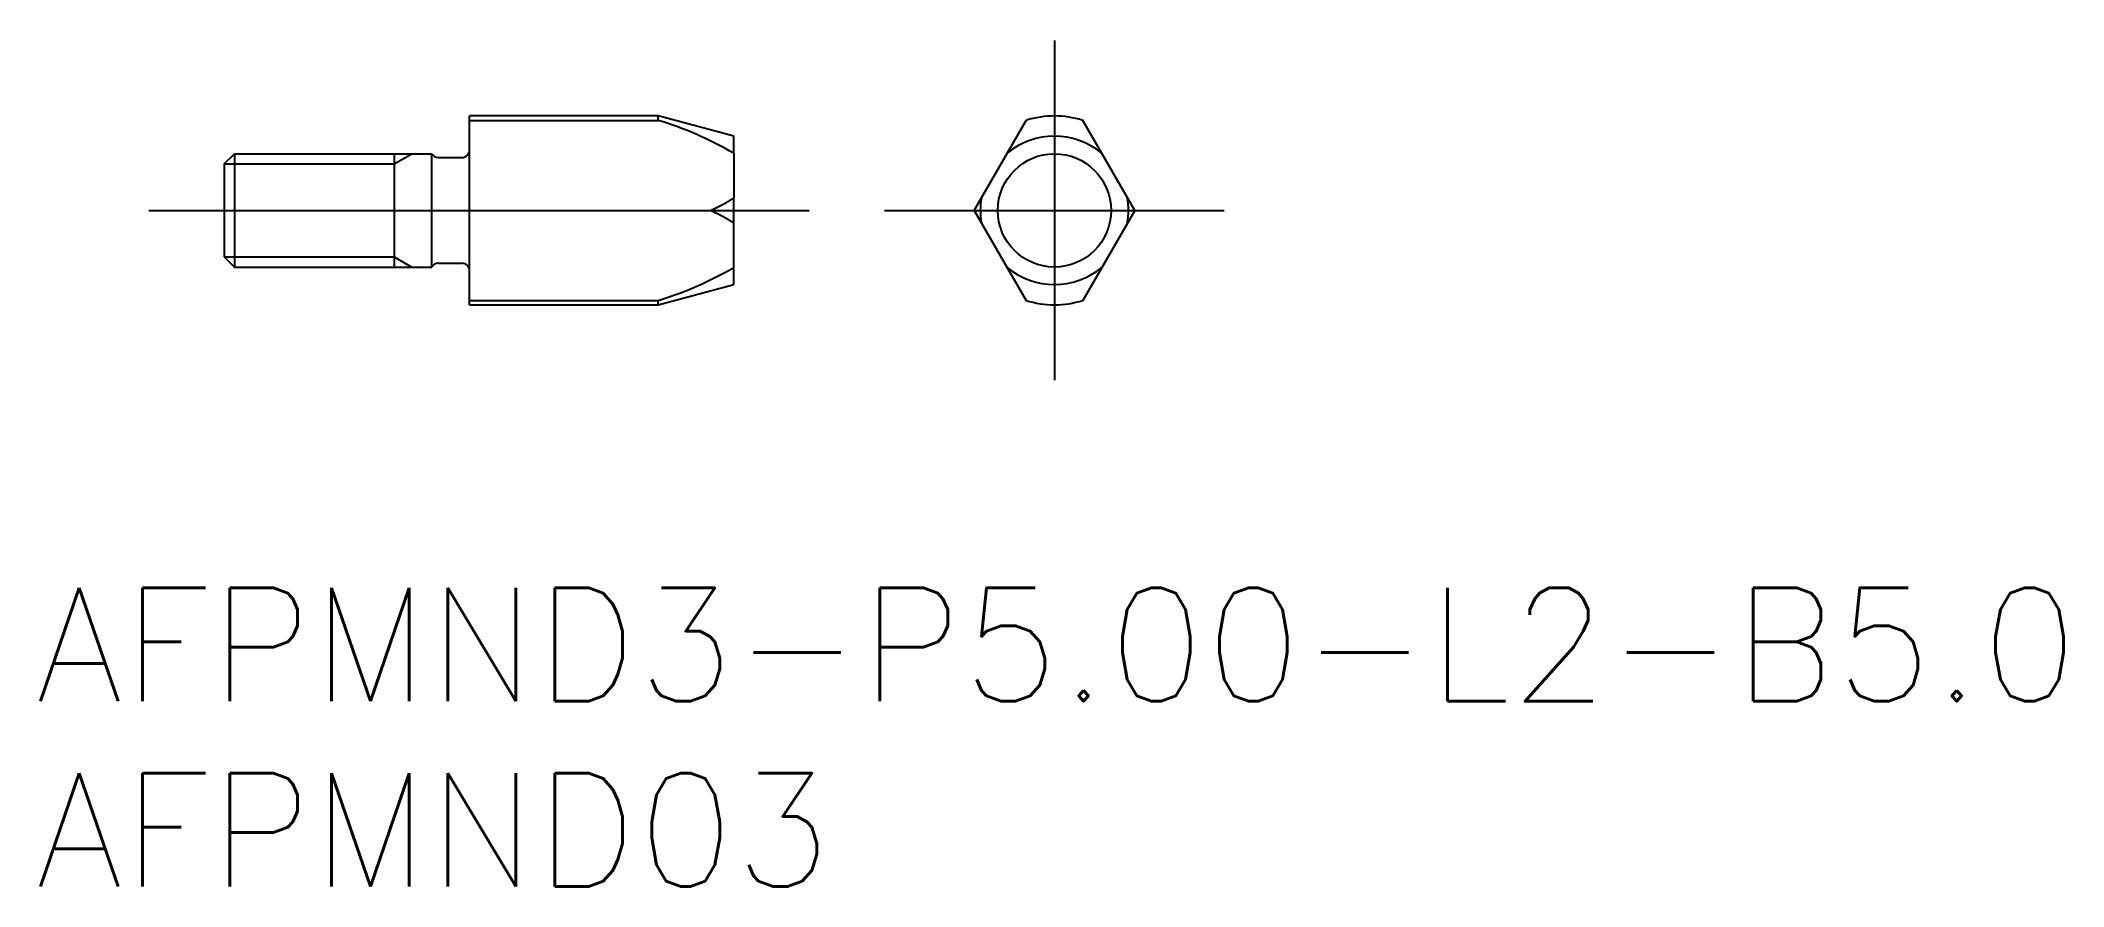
# Model space of a CAD drawing. Extents: x -26.9 to 26.7, y -17.9 to 4.5.
import ezdxf

# ---------------------------------------------------------------- set-up
doc = ezdxf.new("R2010")
doc.units = 0
doc.linetypes.add('CENTER', pattern=[50.8, 31.75, -6.35, 6.35, -6.35])
doc.linetypes.add('DASHED', pattern=[19.05, 12.7, -6.35])
doc.layers.get('0').update_dxf_attribs({"linetype": 'CONTINUOUS'})
doc.layers.add('CENTER', color=1, linetype='CONTINUOUS')
doc.styles.get("Standard").update_dxf_attribs({"font": 'txt.shx', "height": 3, "bigfont": 'bigfont.shx'})

msp = doc.modelspace()

# ---------------------------------------------------------------- linework, layer by layer
at = {"color": 7, "linetype": 'CONTINUOUS'}
for p, q in [((-10.5, 2.5), (-15.5, 2.5)), ((-15.5, -2.5), (-15.5, 2.5)), ((-15.5, 2.385), (-10.5, 2.385)), ((-10.5, 2.385), (-10.5, 2.5)), ((-8.5, 1.964), (-10.5, 2.5)), ((-2.127, 0), (-0.75, 2.385)), ((2.127, 0), (0.75, 2.385)), ((-8.5, 1.511), (-8.5, 1.964)), ((-22, 1.23), (-21.73, 1.5)), ((-22, 1.23), (-22, -1.23)), ((-21.73, 1.5), (-16.5, 1.5)), ((-21.73, 1.5), (-21.73, -1.5)), ((-17.5, 1.5), (-17.5, -1.5)), ((-16.5, -1.5), (-16.5, 1.5)), ((-16.327, 1.4), (-15.7, 1.4)), ((-8.5, 1.511), (-8.5, 0.33)), ((-15.5, 0), (-9.108, 0)), ((-8.5, -0.33), (-8.5, 0.33)), ((-2.127, 0), (-0.75, -2.385)), ((2.127, 0), (0.75, -2.385)), ((-8.5, -1.511), (-8.5, -0.33)), ((-22, -1.23), (-21.73, -1.5)), ((-21.73, -1.5), (-16.5, -1.5)), ((-16.327, -1.4), (-15.7, -1.4)), ((-8.5, -1.964), (-8.5, -1.511)), ((-10.5, -2.5), (-8.5, -1.964)), ((-15.5, -2.385), (-10.5, -2.385)), ((-15.5, -2.5), (-10.5, -2.5)), ((-10.5, -2.5), (-10.5, -2.385))]:
    msp.add_line(p, q, dxfattribs=at)
at = {"color": 3, "linetype": 'CONTINUOUS'}
for p, q in [((-22, 1.23), (-17.5, 1.23)), ((-17.5, 1.23), (-17.031, 1.5)), ((-22, -1.23), (-17.5, -1.23)), ((-17.5, -1.23), (-17.031, -1.5))]:
    msp.add_line(p, q, dxfattribs=at)
at = {"color": 7}
for points in [[(-9.108, 0, 0), (-9.103, 0.002, 0), (-9.098, 0.005, 0), (-9.093, 0.007, 0), (-9.088, 0.009, 0), (-9.083, 0.012, 0), (-9.078, 0.014, 0), (-9.073, 0.016, 0), (-9.068, 0.019, 0), (-9.063, 0.021, 0), (-9.058, 0.023, 0), (-9.053, 0.026, 0), (-9.048, 0.028, 0), (-9.043, 0.03, 0), (-9.038, 0.033, 0), (-9.033, 0.035, 0), (-9.028, 0.037, 0), (-9.023, 0.04, 0), (-9.018, 0.042, 0), (-9.013, 0.045, 0), (-9.008, 0.047, 0), (-9.003, 0.049, 0), (-8.998, 0.052, 0), (-8.993, 0.054, 0), (-8.988, 0.057, 0), (-8.983, 0.059, 0), (-8.978, 0.061, 0), (-8.973, 0.064, 0), (-8.969, 0.066, 0), (-8.964, 0.069, 0), (-8.959, 0.071, 0), (-8.954, 0.073, 0), (-8.949, 0.076, 0), (-8.944, 0.078, 0), (-8.939, 0.081, 0), (-8.934, 0.083, 0), (-8.929, 0.086, 0), (-8.924, 0.088, 0), (-8.919, 0.09, 0), (-8.914, 0.093, 0), (-8.91, 0.095, 0), (-8.905, 0.098, 0), (-8.9, 0.1, 0), (-8.895, 0.103, 0), (-8.89, 0.105, 0), (-8.885, 0.108, 0), (-8.88, 0.11, 0), (-8.875, 0.113, 0), (-8.87, 0.115, 0), (-8.866, 0.118, 0), (-8.861, 0.12, 0), (-8.856, 0.123, 0), (-8.851, 0.125, 0), (-8.846, 0.128, 0), (-8.841, 0.13, 0), (-8.836, 0.133, 0), (-8.832, 0.135, 0), (-8.827, 0.138, 0), (-8.822, 0.141, 0), (-8.817, 0.143, 0), (-8.812, 0.146, 0), (-8.807, 0.148, 0), (-8.803, 0.151, 0), (-8.798, 0.153, 0), (-8.793, 0.156, 0), (-8.788, 0.159, 0), (-8.783, 0.161, 0), (-8.779, 0.164, 0), (-8.774, 0.166, 0), (-8.769, 0.169, 0), (-8.764, 0.172, 0), (-8.759, 0.174, 0), (-8.755, 0.177, 0), (-8.75, 0.179, 0), (-8.745, 0.182, 0), (-8.74, 0.185, 0), (-8.736, 0.187, 0), (-8.731, 0.19, 0), (-8.726, 0.193, 0), (-8.721, 0.195, 0), (-8.717, 0.198, 0), (-8.712, 0.201, 0), (-8.707, 0.203, 0), (-8.702, 0.206, 0), (-8.698, 0.209, 0), (-8.693, 0.211, 0), (-8.688, 0.214, 0), (-8.684, 0.217, 0), (-8.679, 0.219, 0), (-8.674, 0.222, 0), (-8.669, 0.225, 0), (-8.665, 0.228, 0), (-8.66, 0.23, 0), (-8.655, 0.233, 0), (-8.651, 0.236, 0), (-8.646, 0.239, 0), (-8.641, 0.241, 0), (-8.637, 0.244, 0), (-8.632, 0.247, 0), (-8.627, 0.25, 0), (-8.623, 0.253, 0), (-8.618, 0.255, 0), (-8.614, 0.258, 0), (-8.609, 0.261, 0), (-8.604, 0.264, 0), (-8.6, 0.267, 0), (-8.595, 0.269, 0), (-8.591, 0.272, 0), (-8.586, 0.275, 0), (-8.581, 0.278, 0), (-8.577, 0.281, 0), (-8.572, 0.284, 0), (-8.568, 0.287, 0), (-8.563, 0.289, 0), (-8.559, 0.292, 0), (-8.554, 0.295, 0), (-8.549, 0.298, 0), (-8.545, 0.301, 0), (-8.54, 0.304, 0), (-8.536, 0.307, 0), (-8.531, 0.31, 0), (-8.527, 0.313, 0), (-8.522, 0.316, 0), (-8.518, 0.319, 0), (-8.513, 0.322, 0), (-8.509, 0.325, 0), (-8.504, 0.327, 0), (-8.5, 0.33, 0)], [(-9.108, 0, 0), (-9.103, -0.002, 0), (-9.098, -0.005, 0), (-9.093, -0.007, 0), (-9.088, -0.009, 0), (-9.083, -0.012, 0), (-9.078, -0.014, 0), (-9.073, -0.016, 0), (-9.068, -0.019, 0), (-9.063, -0.021, 0), (-9.058, -0.023, 0), (-9.053, -0.026, 0), (-9.048, -0.028, 0), (-9.043, -0.03, 0), (-9.038, -0.033, 0), (-9.033, -0.035, 0), (-9.028, -0.037, 0), (-9.023, -0.04, 0), (-9.018, -0.042, 0), (-9.013, -0.045, 0), (-9.008, -0.047, 0), (-9.003, -0.049, 0), (-8.998, -0.052, 0), (-8.993, -0.054, 0), (-8.988, -0.057, 0), (-8.983, -0.059, 0), (-8.978, -0.061, 0), (-8.973, -0.064, 0), (-8.969, -0.066, 0), (-8.964, -0.069, 0), (-8.959, -0.071, 0), (-8.954, -0.073, 0), (-8.949, -0.076, 0), (-8.944, -0.078, 0), (-8.939, -0.081, 0), (-8.934, -0.083, 0), (-8.929, -0.086, 0), (-8.924, -0.088, 0), (-8.919, -0.09, 0), (-8.914, -0.093, 0), (-8.91, -0.095, 0), (-8.905, -0.098, 0), (-8.9, -0.1, 0), (-8.895, -0.103, 0), (-8.89, -0.105, 0), (-8.885, -0.108, 0), (-8.88, -0.11, 0), (-8.875, -0.113, 0), (-8.87, -0.115, 0), (-8.866, -0.118, 0), (-8.861, -0.12, 0), (-8.856, -0.123, 0), (-8.851, -0.125, 0), (-8.846, -0.128, 0), (-8.841, -0.13, 0), (-8.836, -0.133, 0), (-8.832, -0.135, 0), (-8.827, -0.138, 0), (-8.822, -0.141, 0), (-8.817, -0.143, 0), (-8.812, -0.146, 0), (-8.807, -0.148, 0), (-8.803, -0.151, 0), (-8.798, -0.153, 0), (-8.793, -0.156, 0), (-8.788, -0.159, 0), (-8.783, -0.161, 0), (-8.779, -0.164, 0), (-8.774, -0.166, 0), (-8.769, -0.169, 0), (-8.764, -0.172, 0), (-8.759, -0.174, 0), (-8.755, -0.177, 0), (-8.75, -0.179, 0), (-8.745, -0.182, 0), (-8.74, -0.185, 0), (-8.736, -0.187, 0), (-8.731, -0.19, 0), (-8.726, -0.193, 0), (-8.721, -0.195, 0), (-8.717, -0.198, 0), (-8.712, -0.201, 0), (-8.707, -0.203, 0), (-8.702, -0.206, 0), (-8.698, -0.209, 0), (-8.693, -0.211, 0), (-8.688, -0.214, 0), (-8.684, -0.217, 0), (-8.679, -0.219, 0), (-8.674, -0.222, 0), (-8.669, -0.225, 0), (-8.665, -0.228, 0), (-8.66, -0.23, 0), (-8.655, -0.233, 0), (-8.651, -0.236, 0), (-8.646, -0.239, 0), (-8.641, -0.241, 0), (-8.637, -0.244, 0), (-8.632, -0.247, 0), (-8.627, -0.25, 0), (-8.623, -0.253, 0), (-8.618, -0.255, 0), (-8.614, -0.258, 0), (-8.609, -0.261, 0), (-8.604, -0.264, 0), (-8.6, -0.267, 0), (-8.595, -0.269, 0), (-8.591, -0.272, 0), (-8.586, -0.275, 0), (-8.581, -0.278, 0), (-8.577, -0.281, 0), (-8.572, -0.284, 0), (-8.568, -0.287, 0), (-8.563, -0.289, 0), (-8.559, -0.292, 0), (-8.554, -0.295, 0), (-8.549, -0.298, 0), (-8.545, -0.301, 0), (-8.54, -0.304, 0), (-8.536, -0.307, 0), (-8.531, -0.31, 0), (-8.527, -0.313, 0), (-8.522, -0.316, 0), (-8.518, -0.319, 0), (-8.513, -0.322, 0), (-8.509, -0.325, 0), (-8.504, -0.327, 0), (-8.5, -0.33, 0)]]:
    msp.add_polyline3d(points, dxfattribs=at)
at = {"color": 3, "linetype": 'DASHED'}
msp.add_circle((0, 0), 1.5, dxfattribs=at)
at = {"color": 7, "linetype": 'CONTINUOUS'}
for centre, radius, start, end in [((-13.238, -6.612), 9.404, 59.7465, 73.0734), ((0, 0), 2.5, 72.5424, 107.4576), ((0, 0), 1.964, 50.314, 129.686), ((-16.327, 1.6), 0.2, 210, 270), ((-15.7, 1.6), 0.2, 270, 0), ((0, 0), 1.964, 170.314, 189.686), ((0, 0), 1.964, 350.314, 9.686), ((-16.327, -1.6), 0.2, 90, 150), ((-15.7, -1.6), 0.2, 0, 90), ((-13.238, 6.612), 9.404, 286.9266, 300.2535), ((0, 0), 1.964, 230.314, 309.686), ((0, 0), 2.5, 252.5424, 287.4576)]:
    msp.add_arc(centre, radius, start, end, dxfattribs=at)
at = {"layer": 'CENTER', "color": 1, "linetype": 'CENTER'}
for p, q in [((0, 4.5), (0, -4.5)), ((-24, 0), (-6.5, 0)), ((-4.5, 0), (4.5, 0))]:
    msp.add_line(p, q, dxfattribs=at)

# ---------------------------------------------------------------- texts
at = {"color": 7, "linetype": 'CONTINUOUS'}
for s, p in [('AFPMND3-P5.00-L2-B5.0', (-27, -13)), ('AFPMND03', (-27, -17.909))]:
    msp.add_text(s, height=3, dxfattribs=at).set_placement(p)

doc.saveas('drawing.dxf')
